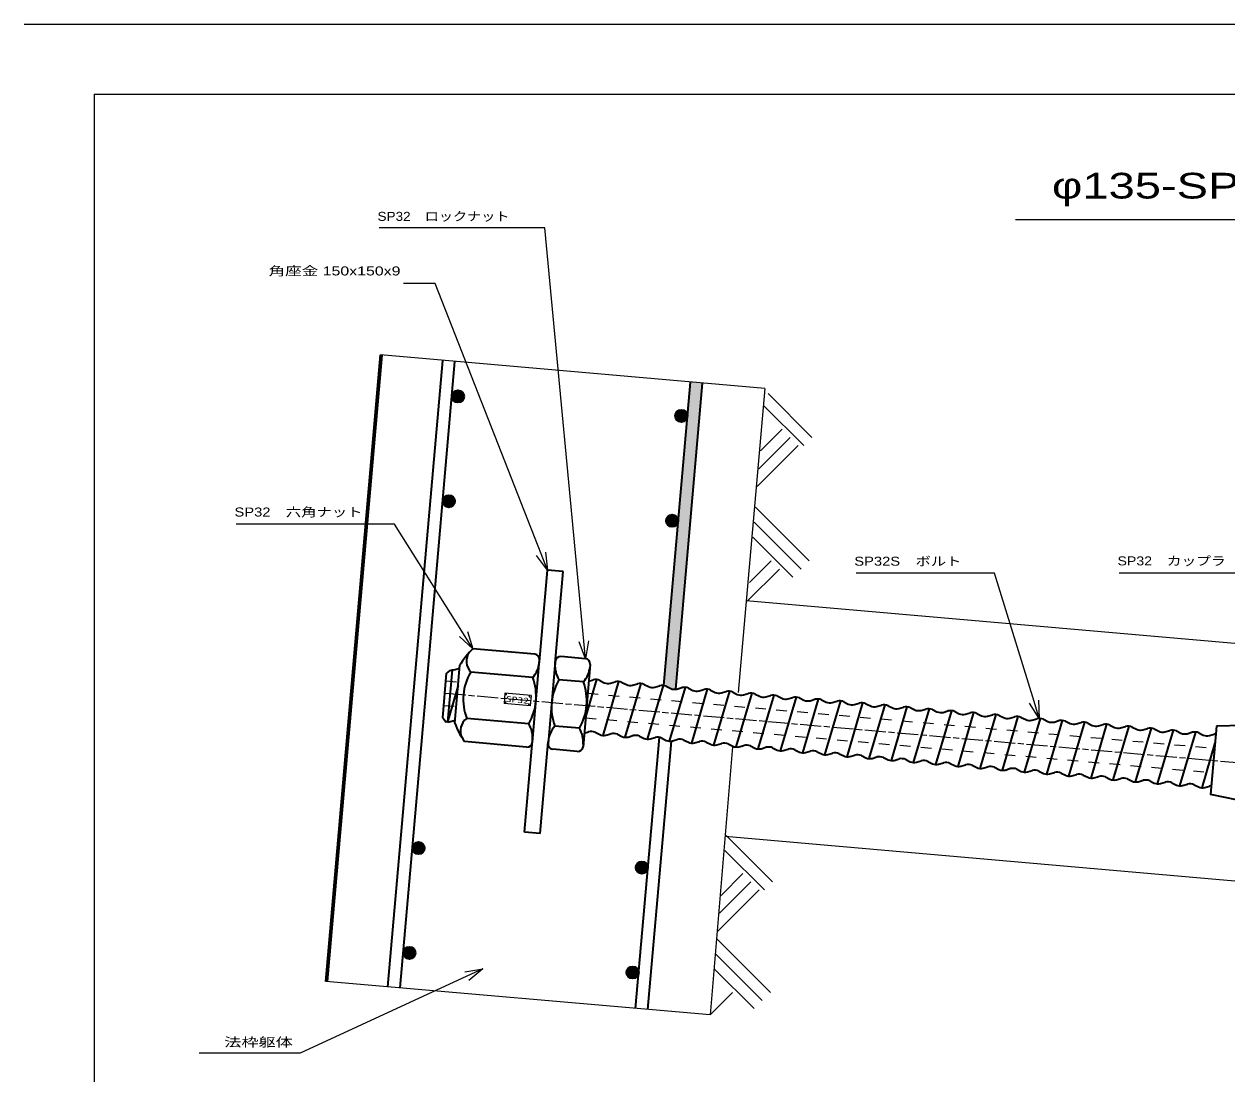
# Model space of a CAD drawing. Units: millimetres at full size, sheet at 1:1; details may follow other scales. Extents: x 0 to 1680, y -15 to 1188.
# Drawn here: x 0 to 686, y 589 to 1188 of the extents above; entities that cross this region are included whole.
import ezdxf
from ezdxf.enums import TextEntityAlignment as Align

# ---------------------------------------------------------------- set-up
doc = ezdxf.new("R2010")
doc.units = ezdxf.units.MM
for name, pattern in [('CHAIN', [18.5, 12, -1.5, 3.5, -1.5]), ('CHAIN_DOUBLE_DASH', [23.5, 12, -1.5, 3.5, -1.5, 3.5, -1.5]), ('DASHED_SPACED', [12, 6, -6])]:
    doc.linetypes.add(name, pattern=pattern)
for name, color, linetype, lineweight in [('1外形線', 7, 'Continuous', 35), ('2細線', 3, 'Continuous', 20), ('3隠れ線', 2, 'DASHED_SPACED', 13), ('4中心線', 1, 'CHAIN', 15), ('5想像線', 6, 'CHAIN_DOUBLE_DASH', 13), ('6寸法線', 4, 'Continuous', 13), ('7 枠・タイトル', 7, 'Continuous', 25), ('DEFPOINTS_8', 7, 'Continuous', 25)]:
    doc.layers.add(name, color=color, linetype=linetype, lineweight=lineweight)
doc.styles.add('txt', font='')
doc.styles.add('ＭＳ Ｐゴシック', font='')
doc.styles.get('txt').set_extended_font_data('txt')
doc.styles.get('ＭＳ Ｐゴシック').set_extended_font_data('MS PGothic')

msp = doc.modelspace()

# ---------------------------------------------------------------- hatches: boundary and pattern name
at = {"layer": '1外形線'}
for points in [[(387.016, 983.262), (380.043, 983.872), (364.905, 810.841, -0.05939), (366.265, 810.431), (368.826, 809.157, 0.13667), (371.747, 808.736)], [(250.981, 975.699, 1), (243.981, 975.699, 1)], [(378.353, 964.555, 0.41421), (374.853, 968.055, 0.41421), (371.353, 964.555, 1)], [(245.765, 915.926, 1), (238.765, 915.926, 1)], [(373.11, 904.785, 0.41421), (369.61, 908.285, 0.41421), (366.11, 904.785, 1)], [(228.463, 718.165, 1), (221.463, 718.165, 1)], [(355.808, 707.023, 0.41421), (352.308, 710.523, 0.41421), (348.808, 707.023, 1)], [(223.233, 658.393, 1), (216.233, 658.393, 1)], [(350.579, 647.252, 0.41421), (347.079, 650.752, 0.41421), (343.579, 647.252, 1)]]:
    msp.add_hatch(color=256, dxfattribs=at).paths.add_polyline_path(points)

# ---------------------------------------------------------------- linework, layer by layer
for p, q in [((172.055, 642.182), (203.302, 999.334)), ((173.051, 642.095), (204.298, 999.247)), ((222.848, 814.469), (238.75, 996.233)), ((222.848, 814.469), (238.75, 996.233)), ((229.821, 813.859), (245.724, 995.623)), ((229.821, 813.859), (245.724, 995.623)), ((364.905, 810.841), (380.043, 983.872)), ((364.905, 810.841), (380.043, 983.872)), ((371.747, 808.736), (387.016, 983.261)), ((371.747, 808.736), (387.016, 983.261)), ((293.899, 824.389), (298.475, 876.69)), ((307.441, 875.905), (298.475, 876.69)), ((302.865, 823.605), (307.441, 875.905)), ((291.264, 828.685), (255.899, 831.779)), ((289.886, 778.515), (293.991, 825.435)), ((302.956, 824.651), (298.851, 777.73)), ((320.153, 826.158), (306.206, 827.378)), ((238.737, 792.491), (240.957, 817.863)), ((242.87, 819.468), (240.957, 817.863)), ((244.136, 819.773), (241.548, 790.196)), ((245.667, 789.416), (248.551, 822.378)), ((245.833, 819.917), (248.402, 820.669)), ((290.107, 815.461), (254.742, 818.555)), ((322.88, 822.908), (318.775, 775.987)), ((207.504, 639.08), (222.848, 814.469)), ((214.477, 638.47), (229.821, 813.859)), ((247.542, 810.845), (241.592, 790.697)), ((318.996, 812.933), (305.049, 814.154)), ((326.414, 814.23), (320.314, 793.578)), ((322.045, 813.365), (324.487, 814.079)), ((328.31, 813.752), (330.871, 812.477)), ((339.065, 813.124), (330.008, 782.456)), ((334.394, 812.169), (337.138, 812.972)), ((340.961, 812.645), (343.522, 811.371)), ((351.74, 812.015), (342.683, 781.347)), ((347.046, 811.062), (349.79, 811.865)), ((353.613, 811.538), (356.174, 810.264)), ((364.403, 810.907), (355.334, 780.241)), ((359.698, 809.955), (362.442, 810.759)), ((366.265, 810.431), (368.826, 809.157)), ((377.043, 809.801), (367.986, 779.134)), ((372.349, 808.849), (375.093, 809.652)), ((378.916, 809.325), (381.477, 808.05)), ((389.672, 808.696), (380.615, 778.029)), ((385.001, 807.742), (387.745, 808.545)), ((391.568, 808.218), (394.129, 806.943)), ((402.335, 807.588), (393.266, 776.922)), ((397.653, 806.635), (400.397, 807.438)), ((404.22, 807.111), (406.781, 805.836)), ((414.975, 806.482), (405.918, 775.815)), ((410.304, 805.528), (413.048, 806.331)), ((416.871, 806.004), (419.432, 804.729)), ((427.627, 805.375), (418.57, 774.708)), ((422.956, 804.421), (425.7, 805.224)), ((429.523, 804.897), (432.084, 803.622)), ((440.29, 804.268), (431.221, 773.601)), ((435.608, 803.314), (438.352, 804.117)), ((442.175, 803.79), (444.736, 802.516)), ((452.93, 803.162), (443.873, 772.494)), ((448.259, 802.207), (451.003, 803.01)), ((454.826, 802.683), (457.387, 801.409)), ((465.582, 802.055), (456.525, 771.387)), ((460.911, 801.1), (463.655, 801.904)), ((467.478, 801.576), (470.039, 800.302)), ((478.245, 800.947), (469.176, 770.281)), ((473.563, 799.993), (476.307, 800.797)), ((480.13, 800.47), (482.691, 799.195)), ((490.885, 799.841), (481.828, 769.174)), ((486.214, 798.887), (488.958, 799.69)), ((492.781, 799.363), (495.342, 798.088)), ((503.537, 798.734), (494.48, 768.067)), ((498.866, 797.78), (501.61, 798.583)), ((505.433, 798.256), (507.994, 796.981)), ((516.2, 797.626), (507.131, 766.96)), ((511.518, 796.673), (514.262, 797.476)), ((518.085, 797.149), (520.646, 795.874)), ((528.875, 796.517), (519.817, 765.85)), ((524.169, 795.566), (526.913, 796.369)), ((530.736, 796.042), (533.297, 794.767)), ((238.737, 792.491), (240.813, 790.016)), ((241.548, 790.196), (240.813, 790.016)), ((243.245, 790.34), (245.814, 791.092)), ((287.793, 789.012), (252.428, 792.106)), ((541.538, 795.41), (532.469, 764.743)), ((536.821, 794.459), (539.565, 795.262)), ((543.388, 794.935), (545.949, 793.661)), ((554.178, 794.304), (545.121, 763.636)), ((549.473, 793.352), (552.217, 794.155)), ((556.04, 793.828), (558.601, 792.554)), ((566.807, 793.199), (557.75, 762.531)), ((562.125, 792.245), (564.868, 793.049)), ((568.692, 792.721), (571.253, 791.447)), ((579.47, 792.091), (570.401, 761.425)), ((574.776, 791.138), (577.52, 791.942)), ((581.343, 791.615), (583.904, 790.34)), ((592.11, 790.985), (583.053, 760.318)), ((587.428, 790.032), (590.172, 790.835)), ((593.995, 790.508), (596.556, 789.233)), ((604.762, 789.878), (595.705, 759.211)), ((600.08, 788.925), (602.824, 789.728)), ((606.647, 789.401), (609.208, 788.126)), ((316.682, 786.484), (302.735, 787.705)), ((319.458, 783.788), (321.899, 784.502)), ((325.722, 784.175), (328.283, 782.9)), ((331.807, 782.592), (334.551, 783.395)), ((338.374, 783.068), (340.935, 781.794)), ((344.458, 781.485), (347.202, 782.288)), ((617.414, 788.771), (608.356, 758.104)), ((612.731, 787.818), (615.475, 788.621)), ((619.298, 788.294), (621.859, 787.019)), ((630.065, 787.664), (621.008, 756.997)), ((625.383, 786.711), (628.127, 787.514)), ((631.95, 787.187), (634.511, 785.912)), ((642.717, 786.558), (633.66, 755.89)), ((638.035, 785.604), (640.779, 786.407)), ((644.602, 786.08), (647.163, 784.805)), ((655.38, 785.45), (646.311, 754.783)), ((650.686, 784.497), (653.43, 785.3)), ((657.253, 784.973), (659.814, 783.699)), ((668.02, 784.344), (658.963, 753.676)), ((663.338, 783.39), (666.082, 784.193)), ((669.905, 783.866), (672.466, 782.592)), ((675.99, 782.283), (678.734, 783.087)), ((679.99, 787.599), (676.591, 748.748)), ((695.081, 787.985), (679.99, 787.599)), ((286.636, 775.787), (251.271, 778.881)), ((285.401, 727.26), (289.977, 779.561)), ((294.367, 726.476), (298.943, 778.776)), ((348.796, 626.719), (362.317, 781.264)), ((351.025, 781.961), (353.586, 780.687)), ((355.769, 626.109), (369.159, 779.159)), ((357.11, 780.378), (359.854, 781.182)), ((363.677, 780.854), (366.238, 779.58)), ((369.762, 779.272), (372.506, 780.075)), ((376.329, 779.748), (378.89, 778.473)), ((382.413, 778.165), (385.157, 778.968)), ((388.98, 778.641), (391.541, 777.366)), ((395.065, 777.058), (397.809, 777.861)), ((401.632, 777.534), (404.193, 776.259)), ((407.717, 775.951), (410.461, 776.754)), ((414.284, 776.427), (416.845, 775.152)), ((420.368, 774.844), (423.112, 775.647)), ((426.935, 775.32), (429.496, 774.045)), ((679.161, 778.12), (671.615, 752.57)), ((315.525, 773.26), (301.578, 774.48)), ((433.02, 773.737), (435.764, 774.54)), ((439.587, 774.213), (442.148, 772.939)), ((445.672, 772.63), (448.416, 773.433)), ((452.239, 773.106), (454.8, 771.832)), ((458.323, 771.523), (461.067, 772.327)), ((464.89, 771.999), (467.451, 770.725)), ((470.975, 770.416), (473.719, 771.22)), ((477.542, 770.893), (480.103, 769.618)), ((483.627, 769.31), (486.371, 770.113)), ((490.194, 769.786), (492.755, 768.511)), ((496.278, 768.203), (499.022, 769.006)), ((502.845, 768.679), (505.406, 767.404)), ((508.93, 767.096), (511.674, 767.899)), ((515.497, 767.572), (518.058, 766.297)), ((521.582, 765.989), (524.326, 766.792)), ((528.149, 766.465), (530.71, 765.19)), ((534.234, 764.882), (536.977, 765.685)), ((540.801, 765.358), (543.362, 764.083)), ((546.885, 763.775), (549.629, 764.578)), ((553.452, 764.251), (556.013, 762.977)), ((559.537, 762.668), (562.281, 763.471)), ((566.104, 763.144), (568.665, 761.87)), ((572.189, 761.561), (574.933, 762.365)), ((578.756, 762.037), (581.317, 760.763)), ((584.84, 760.455), (587.584, 761.258)), ((591.407, 760.931), (593.968, 759.656)), ((597.492, 759.348), (600.236, 760.151)), ((604.059, 759.824), (606.62, 758.549)), ((610.144, 758.241), (612.888, 759.044)), ((616.711, 758.717), (619.272, 757.442)), ((622.795, 757.134), (625.539, 757.937)), ((629.362, 757.61), (631.923, 756.335)), ((635.447, 756.027), (638.191, 756.83)), ((642.014, 756.503), (644.575, 755.228)), ((648.099, 754.92), (650.843, 755.723)), ((654.666, 755.396), (657.227, 754.122)), ((660.75, 753.813), (663.494, 754.616)), ((667.317, 754.289), (669.878, 753.015)), ((673.402, 752.706), (676.146, 753.51)), ((691.386, 745.747), (676.591, 748.748)), ((294.367, 726.476), (285.401, 727.26))]:
    msp.add_line(p, q, dxfattribs=at)
for centre in [(247.481, 975.699), (374.853, 964.555), (242.265, 915.926), (369.61, 904.785), (224.963, 718.165), (352.308, 707.023), (219.733, 658.393), (347.079, 647.252)]:
    msp.add_circle(centre, 3.5, dxfattribs=at)
for centre, radius, start, end in [((283.389, 802.723), 40, 133.41353, 150.56827), ((261.16, 824.656), 8.855, 144.31835, 223.55034), ((278.937, 825.473), 15, 318.1301, 355), ((291.002, 825.697), 3, 355, 85), ((317.788, 822.073), 15, 175, 211.8699), ((305.945, 824.389), 3, 85, 175), ((319.892, 823.169), 3, 355, 85), ((238.291, 841.26), 22.267, 281.86681, 285.21716), ((244.525, 825.26), 5.5, 265.94286, 283.75705), ((281.349, 802.901), 30.871, 149.53143, 200.46857), ((307.826, 822.945), 15, 318.1301, 355), ((261.185, 804.666), 30.871, 329.53143, 20.46858), ((331.657, 798.5), 30.871, 149.53143, 175), ((290.074, 802.138), 30.871, 355, 20.46857), ((325.914, 808.251), 6, 66.46161, 103.75705), ((333.086, 817.511), 5.5, 246.24295, 283.75705), ((338.565, 807.144), 6, 66.46161, 103.75705), ((345.738, 816.404), 5.5, 246.24295, 283.75705), ((351.217, 806.038), 6, 66.46161, 103.75705), ((358.39, 815.298), 5.5, 246.24295, 283.75705), ((363.869, 804.931), 6, 66.46161, 103.75705), ((376.52, 803.824), 6, 66.46161, 103.75705), ((371.041, 814.191), 5.5, 246.24295, 283.75705), ((383.693, 813.084), 5.5, 246.24295, 283.75705), ((389.172, 802.717), 6, 66.46161, 103.75705), ((396.345, 811.977), 5.5, 246.24295, 283.75705), ((401.824, 801.61), 6, 66.46161, 103.75705), ((408.996, 810.87), 5.5, 246.24295, 283.75705), ((414.475, 800.503), 6, 66.46161, 103.75705), ((421.648, 809.763), 5.5, 246.24295, 283.75705), ((427.127, 799.396), 6, 66.46161, 103.75705), ((434.3, 808.656), 5.5, 246.24295, 283.75705), ((439.779, 798.289), 6, 66.46161, 103.75705), ((452.43, 797.183), 6, 66.46161, 103.75705), ((331.657, 798.5), 30.871, 175, 200.46857), ((290.074, 802.138), 30.871, 329.53143, 355), ((446.952, 807.549), 5.5, 246.24295, 283.75705), ((459.603, 806.443), 5.5, 246.24295, 283.75705), ((465.082, 796.076), 6, 66.46161, 103.75705), ((472.255, 805.336), 5.5, 246.24295, 283.75705), ((477.734, 794.969), 6, 66.46161, 103.75705), ((484.907, 804.229), 5.5, 246.24295, 283.75705), ((490.385, 793.862), 6, 66.46161, 103.75705), ((497.558, 803.122), 5.5, 246.24295, 283.75705), ((503.037, 792.755), 6, 66.46161, 103.75705), ((510.21, 802.015), 5.5, 246.24295, 283.75705), ((515.689, 791.648), 6, 66.46161, 103.75705), ((522.862, 800.908), 5.5, 246.24295, 283.75705), ((528.34, 790.541), 6, 66.46161, 103.75705), ((241.937, 795.683), 5.5, 265.94286, 283.75705), ((283.389, 802.723), 40, 199.43173, 216.58647), ((257.689, 784.983), 8.855, 126.44971, 205.68203), ((275.054, 781.092), 15, 355, 31.8699), ((535.513, 799.801), 5.5, 246.24295, 283.75705), ((540.992, 789.434), 6, 66.46161, 103.75705), ((548.165, 798.694), 5.5, 246.24295, 283.75705), ((553.644, 788.328), 6, 66.46161, 103.75705), ((560.817, 797.588), 5.5, 246.24295, 283.75705), ((566.295, 787.221), 6, 66.46161, 103.75705), ((573.468, 796.481), 5.5, 246.24295, 283.75705), ((578.947, 786.114), 6, 66.46161, 103.75705), ((586.12, 795.374), 5.5, 246.24295, 283.75705), ((591.599, 785.007), 6, 66.46161, 103.75705), ((598.772, 794.267), 5.5, 246.24295, 283.75705), ((604.25, 783.9), 6, 66.46161, 103.75705), ((313.905, 777.693), 15, 138.1301, 175), ((303.943, 778.565), 15, 355, 31.8699), ((323.326, 778.674), 6, 66.46161, 103.75705), ((330.499, 787.934), 5.5, 246.24295, 283.75705), ((335.978, 777.567), 6, 66.46161, 103.75705), ((348.629, 776.461), 6, 66.46161, 103.75705), ((611.423, 793.16), 5.5, 246.24295, 283.75705), ((616.902, 782.793), 6, 66.46161, 103.75705), ((624.075, 792.053), 5.5, 246.24295, 283.75705), ((629.554, 781.686), 6, 66.46161, 103.75705), ((636.727, 790.946), 5.5, 246.24295, 283.75705), ((642.205, 780.579), 6, 66.46161, 103.75705), ((649.378, 789.839), 5.5, 246.24295, 283.75705), ((654.857, 779.472), 6, 66.46161, 103.75705), ((662.03, 788.733), 5.5, 246.24295, 283.75705), ((667.509, 778.366), 6, 66.46161, 103.75705), ((674.682, 787.626), 5.5, 246.24295, 283.75705), ((680.16, 777.259), 6, 95.28187, 103.75705), ((286.897, 778.776), 3, 265, 355), ((301.84, 777.469), 3, 175, 265), ((315.787, 776.249), 3, 265, 355), ((343.15, 786.827), 5.5, 246.24295, 283.75705), ((355.802, 785.721), 5.5, 246.24295, 283.75705), ((361.281, 775.354), 6, 66.46161, 103.75705), ((368.454, 784.614), 5.5, 246.24295, 283.75705), ((373.933, 774.247), 6, 66.46161, 103.75705), ((381.106, 783.507), 5.5, 246.24295, 283.75705), ((386.584, 773.14), 6, 66.46161, 103.75705), ((393.757, 782.4), 5.5, 246.24295, 283.75705), ((399.236, 772.033), 6, 66.46161, 103.75705), ((406.409, 781.293), 5.5, 246.24295, 283.75705), ((411.888, 770.926), 6, 66.46161, 103.75705), ((424.539, 769.819), 6, 66.46161, 103.75705), ((419.061, 780.186), 5.5, 246.24295, 283.75705), ((431.712, 779.079), 5.5, 246.24295, 283.75705), ((437.191, 768.712), 6, 66.46161, 103.75705), ((444.364, 777.972), 5.5, 246.24295, 283.75705), ((449.843, 767.606), 6, 66.46161, 103.75705), ((457.016, 776.866), 5.5, 246.24295, 283.75705), ((462.494, 766.499), 6, 66.46161, 103.75705), ((469.667, 775.759), 5.5, 246.24295, 283.75705), ((475.146, 765.392), 6, 66.46161, 103.75705), ((482.319, 774.652), 5.5, 246.24295, 283.75705), ((487.798, 764.285), 6, 66.46161, 103.75705), ((494.971, 773.545), 5.5, 246.24295, 283.75705), ((500.449, 763.178), 6, 66.46161, 103.75705), ((507.622, 772.438), 5.5, 246.24295, 283.75705), ((513.101, 762.071), 6, 66.46161, 103.75705), ((520.274, 771.331), 5.5, 246.24295, 283.75705), ((525.753, 760.964), 6, 66.46161, 103.75705), ((532.926, 770.224), 5.5, 246.24295, 283.75705), ((538.404, 759.857), 6, 66.46161, 103.75705), ((545.577, 769.117), 5.5, 246.24295, 283.75705), ((551.056, 758.75), 6, 66.46161, 103.75705), ((558.229, 768.011), 5.5, 246.24295, 283.75705), ((563.708, 757.644), 6, 66.46161, 103.75705), ((570.881, 766.904), 5.5, 246.24295, 283.75705), ((576.359, 756.537), 6, 66.46161, 103.75705), ((583.532, 765.797), 5.5, 246.24295, 283.75705), ((589.011, 755.43), 6, 66.46161, 103.75705), ((596.184, 764.69), 5.5, 246.24295, 283.75705), ((601.663, 754.323), 6, 66.46161, 103.75705), ((608.836, 763.583), 5.5, 246.24295, 283.75705), ((614.314, 753.216), 6, 66.46161, 103.75705), ((621.487, 762.476), 5.5, 246.24295, 283.75705), ((626.966, 752.109), 6, 66.46161, 103.75705), ((634.139, 761.369), 5.5, 246.24295, 283.75705), ((639.618, 751.002), 6, 66.46161, 103.75705), ((646.791, 760.262), 5.5, 246.24295, 283.75705), ((652.269, 749.895), 6, 66.46161, 103.75705), ((664.921, 748.789), 6, 66.46161, 103.75705), ((659.442, 759.156), 5.5, 246.24295, 283.75705), ((672.094, 758.049), 5.5, 246.24295, 283.75705), ((677.573, 747.682), 6, 95.28187, 103.75705)]:
    msp.add_arc(centre, radius, start, end, dxfattribs=at)
at = {"layer": '2細線'}
for p, q in [((422.465, 980.16), (203.302, 999.334)), ((422.424, 980.164), (407.26, 806.837)), ((1083.627, 800.469), (411.844, 859.242)), ((404.098, 775.974), (391.218, 623.008)), ((1071.861, 665.983), (399.755, 724.784)), ((391.218, 623.008), (172.055, 642.182))]:
    msp.add_line(p, q, dxfattribs=at)
at = {"layer": '2細線', "color": 52, "lineweight": 13}
for p, q in [((449.296, 952.355), (424.294, 977.357)), ((444.656, 947.715), (422.147, 970.223)), ((419.907, 944.621), (432.281, 956.995)), ((418.127, 924.28), (441.562, 947.715)), ((419.017, 934.45), (436.922, 952.355)), ((447.758, 881.905), (417.102, 912.561)), ((443.117, 877.265), (416.355, 904.027)), ((438.477, 872.625), (415.609, 895.493)), ((413.728, 869.531), (426.103, 881.905)), ((412.41, 858.932), (430.743, 877.265)), ((426.907, 698.963), (400.49, 725.381)), ((422.267, 694.323), (399.743, 716.847)), ((397.518, 691.23), (409.892, 703.604)), ((395.721, 670.871), (419.173, 694.323)), ((396.611, 681.041), (414.533, 698.964)), ((425.64, 635.901), (395.315, 666.227)), ((420.999, 631.261), (394.568, 657.692)), ((416.359, 626.62), (393.821, 649.158)), ((391.61, 623.527), (403.985, 635.901))]:
    msp.add_line(p, q, dxfattribs=at)
at = {"layer": '3隠れ線'}
for p, q in [((240.575, 813.495), (247.719, 812.87)), ((321.438, 806.421), (678.901, 775.147)), ((239.355, 799.549), (246.499, 798.924)), ((320.218, 792.474), (677.68, 761.2))]:
    msp.add_line(p, q, dxfattribs=at)
at = {"layer": '4中心線'}
msp.add_line((239.965, 806.522), (1531.013, 693.57), dxfattribs=at)
at = {"layer": '5想像線'}
for p, q in [((274.847, 805.81), (274.804, 805.312)), ((275.345, 805.766), (274.847, 805.81)), ((288.456, 804.619), (287.957, 804.663)), ((288.412, 804.121), (288.456, 804.619)), ((274.49, 801.726), (274.446, 801.228)), ((274.446, 801.228), (274.945, 801.184)), ((287.557, 800.081), (288.055, 800.037)), ((288.055, 800.037), (288.098, 800.535))]:
    msp.add_line(p, q, dxfattribs=at)
at = {"layer": '6寸法線'}
for p, q in [((298.475, 876.69), (292.332, 885.023)), ((298.475, 876.69), (294.826, 886)), ((297.321, 886.978), (298.475, 876.69)), ((255.899, 831.779), (248.311, 838.822)), ((255.899, 831.779), (250.58, 840.247)), ((252.849, 841.673), (255.899, 831.779)), ((320.153, 826.158), (316.545, 835.861)), ((320.153, 826.158), (319.212, 836.114)), ((321.88, 836.366), (320.153, 826.158)), ((578.947, 792.114), (573.438, 800.879)), ((578.947, 792.114), (575.998, 801.669)), ((578.559, 802.459), (578.947, 792.114)), ((251.463, 647.629), (261.664, 649.391)), ((261.664, 649.391), (252.587, 645.197)), ((261.664, 649.391), (253.711, 642.764))]:
    msp.add_line(p, q, dxfattribs=at)
at = {"layer": '6寸法線', "color": 7}
for p, q in [((274.271, 806.563), (273.748, 800.586)), ((289.214, 805.256), (274.271, 806.563)), ((289.214, 805.256), (288.691, 799.279)), ((288.691, 799.279), (273.748, 800.586))]:
    msp.add_line(p, q, dxfattribs=at)
at = {"layer": '6寸法線'}
for points in [[(319.212, 836.114), (296.947, 1071.751), (202.543, 1071.751)], [(294.826, 886), (234.424, 1040.141), (216.424, 1040.141)], [(250.58, 840.247), (211.301, 902.782), (120.994, 902.782)], [(575.998, 801.669), (553.376, 874.974), (474.484, 874.974)], [(736.032, 793.884), (704.051, 874.875), (624.562, 874.875)], [(252.587, 645.197), (157.561, 601.284), (99.828, 601.284)]]:
    msp.add_lwpolyline(points, dxfattribs=at)
at = {"layer": '7 枠・タイトル'}
for p, q in [((40, 1148), (40, 40)), ((40, 1148), (1640, 1148)), ((565.419, 1076.49), (1134.187, 1076.49))]:
    msp.add_line(p, q, dxfattribs=at)
at = {"layer": 'DEFPOINTS_8'}
msp.add_line((0, 1188), (1680, 1188), dxfattribs=at)

# ---------------------------------------------------------------- texts
at = {"layer": '6寸法線', "style": 'ＭＳ Ｐゴシック'}
for s, width, p in [('SP32\u3000ロックナット', 1.15, (201.566, 1074.255)), ('角座金 150x150x9', 1.35, (139.448, 1043.133)), ('SP32\u3000六角ナット', 1.25, (120.017, 905.684)), ('SP32\u3000カップラ', 1.2, (623.585, 877.816)), ('SP32S\u3000ボルト', 1.25, (473.507, 877.637)), ('法枠躯体', 1.4, (114.131, 603.45))]:
    msp.add_text(s, height=5.132, dxfattribs=dict(at, width=width)).set_placement(p, align=Align.BOTTOM_LEFT)
at = {"layer": '6寸法線', "color": 7, "style": 'txt', "width": 1.45}
msp.add_text('SP32', height=3.372, rotation=355, dxfattribs=at).set_placement((274.489, 800.572), align=Align.BOTTOM_LEFT)
at = {"layer": '7 枠・タイトル', "style": 'ＭＳ Ｐゴシック', "width": 1.4}
msp.add_text('φ135-SP32S SP FIX PILE 組図(6)＜引張型＞', height=14.66, dxfattribs=at).set_placement((586.181, 1084.125), align=Align.BOTTOM_LEFT)

doc.saveas('drawing.dxf')
